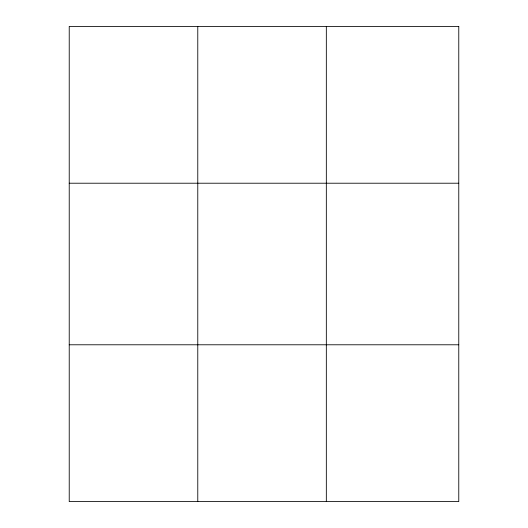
<?xml version="1.0" encoding="UTF-8"?>
<svg xmlns="http://www.w3.org/2000/svg" width="528" height="528" viewBox="0 0 528 528"><rect width="100%" height="100%" fill="white"/><g stroke="black" fill="none" stroke-linecap="round" stroke-linejoin="round"><path stroke-width="0.79" d="M197.776 501.6L197.776 26.4M326.33 501.6L326.33 26.4M69.227 183.216L458.773 183.216M69.227 344.784L458.773 344.784M458.773 26.4L458.773 501.6L69.227 501.6L69.227 26.4L458.773 26.4"/></g></svg>
